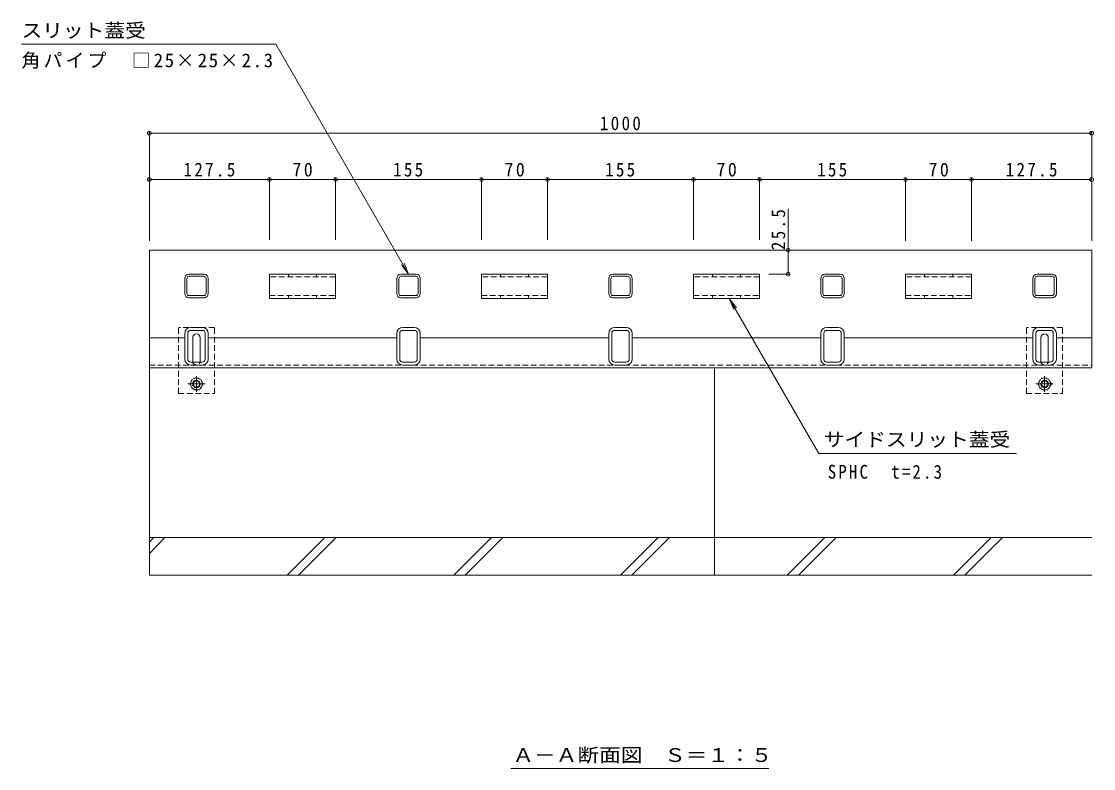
# Model space of a CAD drawing. Units: millimetres at full size, sheet at 1:5; some dimension numbers follow another scale. Extents: x -1456 to 1950, y -1351 to 1333.
# Drawn here: x -1265 to -128, y -1155 to -362 of the extents above; entities that cross this region are included whole.
import ezdxf
from ezdxf.enums import TextEntityAlignment as Align

# ---------------------------------------------------------------- set-up
doc = ezdxf.new("R2010")
doc.units = ezdxf.units.MM
doc.header["$LTSCALE"] = 5
doc.header["$PDMODE"] = 32
doc.header["$PDSIZE"] = 4
doc.linetypes.add('CHAIN1', pattern=[8, 5, -1, 1, -1])
doc.linetypes.add('DASHED1', pattern=[1.8, 1.2, -0.6])
for name, color, linetype, lineweight in [('E-3_寸法', 4, 'Continuous', 5), ('E-4_文字', 7, 'Continuous', 5), ('E-5_建具', 7, 'Continuous', 5), ('E-8_ハッチ', 7, 'Continuous', 5), ('E-9_記号', 2, 'Continuous', 5), ('E-A_インテリア', 7, 'Continuous', 5), ('E-B_衛生陶器', 134, 'Continuous', 5), ('E-C_鉄骨', 5, 'DASHED1', 5), ('E-F_断熱材', 6, 'Continuous', 5)]:
    doc.layers.add(name, color=color, linetype=linetype, lineweight=lineweight)
doc.styles.add('ＭＳ ゴシック', font='')
doc.styles.get('ＭＳ ゴシック').set_extended_font_data('MS Gothic')

msp = doc.modelspace()

# ---------------------------------------------------------------- linework, layer by layer
at = {"layer": 'E-3_寸法'}
for p, q in [((-129.654, -604.457), (-1129.654, -604.457)), ((-1129.654, -604.457), (-1129.654, -729.457)), ((-129.654, -604.457), (-129.654, -729.457)), ((-1092.154, -697.457), (-1129.654, -697.457)), ((-867.154, -697.457), (-1067.154, -697.457)), ((-642.154, -697.457), (-842.154, -697.457)), ((-417.154, -697.457), (-617.154, -697.457)), ((-192.154, -697.457), (-392.154, -697.457)), ((-129.654, -697.457), (-167.154, -697.457)), ((-1129.654, -729.457), (-129.654, -729.457))]:
    msp.add_line(p, q, dxfattribs=at)
at = {"layer": 'E-3_寸法', "linetype": 'DASHED1'}
msp.add_line((-1129.654, -726.457), (-129.654, -726.457), dxfattribs=at)
at = {"layer": 'E-4_文字'}
for p, q in [((-1129.654, -478.965), (-1129.654, -594.457)), ((-1129.654, -480.465), (-129.654, -480.465)), ((-129.654, -478.965), (-129.654, -594.457)), ((-1129.654, -528.045), (-1129.654, -594.457)), ((-1129.654, -529.545), (-1002.155, -529.545)), ((-1002.155, -528.045), (-1002.155, -593.605)), ((-1002.155, -529.545), (-932.154, -529.545)), ((-932.154, -528.045), (-932.154, -593.605)), ((-932.154, -529.545), (-777.155, -529.545)), ((-777.155, -528.045), (-777.155, -593.605)), ((-777.155, -529.545), (-707.154, -529.545)), ((-707.154, -528.045), (-707.154, -593.605)), ((-707.154, -529.545), (-552.154, -529.545)), ((-552.154, -528.045), (-552.154, -593.605)), ((-552.154, -529.545), (-482.154, -529.545)), ((-482.154, -528.045), (-482.154, -593.605)), ((-482.154, -529.545), (-327.154, -529.545)), ((-327.154, -528.045), (-327.154, -594.457)), ((-327.154, -529.545), (-257.154, -529.545)), ((-257.154, -528.045), (-257.154, -594.457)), ((-257.154, -529.545), (-129.654, -529.545)), ((-129.654, -528.045), (-129.654, -594.457)), ((-451.692, -604.457), (-451.692, -560.707)), ((-451.692, -629.957), (-451.692, -604.457)), ((-450.192, -629.957), (-472.154, -629.957))]:
    msp.add_line(p, q, dxfattribs=at)
for p in [(-1129.654, -480.465), (-129.654, -480.465), (-1129.654, -529.545), (-1002.155, -529.545), (-932.154, -529.545), (-777.155, -529.545), (-707.154, -529.545), (-552.154, -529.545), (-482.154, -529.545), (-327.154, -529.545), (-257.154, -529.545), (-129.654, -529.545), (-451.692, -604.457), (-451.692, -629.957)]:
    msp.add_point(p, dxfattribs=at)
at = {"layer": 'E-5_建具'}
for p, q in [((-1265.388, -386.134), (-995.34, -386.134)), ((-854.568, -629.957), (-995.34, -386.134)), ((-854.568, -629.957), (-862.178, -620.04)), ((-854.568, -629.957), (-859.352, -618.409)), ((-514.266, -655.757), (-419.334, -820.099)), ((-514.266, -655.757), (-509.482, -667.306)), ((-514.266, -655.757), (-506.656, -665.674)), ((-209.49, -820.099), (-419.334, -820.099)), ((-746.14, -1154.531), (-472.223, -1154.531))]:
    msp.add_line(p, q, dxfattribs=at)
at = {"layer": 'E-8_ハッチ', "linetype": 'DASHED1'}
for p, q in [((-1060.654, -686.457), (-1098.654, -686.457)), ((-1098.654, -756.457), (-1098.654, -686.457)), ((-1060.654, -756.457), (-1060.654, -686.457)), ((-198.654, -756.457), (-198.654, -686.457)), ((-160.654, -686.457), (-198.654, -686.457)), ((-160.654, -756.457), (-160.654, -686.457)), ((-1098.654, -756.457), (-1060.654, -756.457)), ((-198.654, -756.457), (-160.654, -756.457))]:
    msp.add_line(p, q, dxfattribs=at)
at = {"layer": 'E-8_ハッチ'}
for p, q in [((-1083.654, -722.457), (-1083.654, -697.457)), ((-1075.654, -722.457), (-1075.654, -697.457)), ((-183.654, -722.457), (-183.654, -697.457)), ((-175.654, -722.457), (-175.654, -697.457))]:
    msp.add_line(p, q, dxfattribs=at)
for centre, start, end in [((-1079.654, -697.457), 0, 180), ((-179.654, -697.457), 0, 180), ((-1079.654, -722.457), 180, 191.53696), ((-1079.654, -722.457), 348.46304, 0), ((-179.654, -722.457), 180, 191.53696), ((-179.654, -722.457), 348.46304, 0)]:
    msp.add_arc(centre, 4, start, end, dxfattribs=at)
at = {"layer": 'E-8_ハッチ', "linetype": 'DASHED1'}
for centre in [(-1079.654, -722.457), (-179.654, -722.457)]:
    msp.add_arc(centre, 4, 191.53696, 348.46304, dxfattribs=at)
at = {"layer": 'E-9_記号', "linetype": 'CHAIN1'}
for p, q in [((-1079.654, -738.226), (-1079.654, -754.678)), ((-179.654, -738.226), (-179.654, -754.678)), ((-1070.454, -746.452), (-1088.854, -746.452)), ((-170.454, -746.452), (-188.854, -746.452))]:
    msp.add_line(p, q, dxfattribs=at)
at = {"layer": 'E-9_記号', "linetype": 'DASHED1'}
for p, q in [((-1086.854, -746.452), (-1083.26, -740.226)), ((-1086.854, -746.452), (-1083.26, -752.678)), ((-1083.26, -740.226), (-1076.049, -740.226)), ((-1072.454, -746.452), (-1076.049, -740.226)), ((-1072.454, -746.452), (-1076.049, -752.678)), ((-186.854, -746.452), (-183.26, -740.226)), ((-186.854, -746.452), (-183.26, -752.678)), ((-183.26, -740.226), (-176.049, -740.226)), ((-172.454, -746.452), (-176.049, -740.226)), ((-172.454, -746.452), (-176.049, -752.678)), ((-1076.049, -752.678), (-1083.26, -752.678)), ((-176.049, -752.678), (-183.26, -752.678))]:
    msp.add_line(p, q, dxfattribs=at)
for centre in [(-1079.654, -746.452), (-179.654, -746.452)]:
    msp.add_circle(centre, 6.226, dxfattribs=at)
at = {"layer": 'E-9_記号'}
for centre, radius in [((-1079.654, -746.452), 4), ((-1079.654, -746.452), 3.323), ((-179.654, -746.452), 4), ((-179.654, -746.452), 3.323)]:
    msp.add_circle(centre, radius, dxfattribs=at)
at = {"layer": 'E-A_インテリア'}
for p, q in [((-1092.154, -650.457), (-1092.154, -634.457)), ((-1089.854, -650.457), (-1089.854, -634.457)), ((-1071.654, -629.957), (-1087.654, -629.957)), ((-1071.654, -632.257), (-1087.654, -632.257)), ((-1069.454, -650.457), (-1069.454, -634.457)), ((-1067.154, -650.457), (-1067.154, -634.457)), ((-867.154, -650.457), (-867.154, -634.457)), ((-864.854, -650.457), (-864.854, -634.457)), ((-846.654, -629.957), (-862.654, -629.957)), ((-846.654, -632.257), (-862.654, -632.257)), ((-844.454, -650.457), (-844.454, -634.457)), ((-842.154, -650.457), (-842.154, -634.457)), ((-642.154, -650.457), (-642.154, -634.457)), ((-639.854, -650.457), (-639.854, -634.457)), ((-621.654, -629.957), (-637.654, -629.957)), ((-621.654, -632.257), (-637.654, -632.257)), ((-619.454, -650.457), (-619.454, -634.457)), ((-617.154, -650.457), (-617.154, -634.457)), ((-417.154, -650.457), (-417.154, -634.457)), ((-414.854, -650.457), (-414.854, -634.457)), ((-396.654, -629.957), (-412.654, -629.957)), ((-396.654, -632.257), (-412.654, -632.257)), ((-394.454, -650.457), (-394.454, -634.457)), ((-392.154, -650.457), (-392.154, -634.457)), ((-192.154, -650.457), (-192.154, -634.457)), ((-189.854, -650.457), (-189.854, -634.457)), ((-171.654, -629.957), (-187.654, -629.957)), ((-171.654, -632.257), (-187.654, -632.257)), ((-169.454, -650.457), (-169.454, -634.457)), ((-167.154, -650.457), (-167.154, -634.457)), ((-1087.654, -652.657), (-1071.654, -652.657)), ((-1087.654, -654.957), (-1071.654, -654.957)), ((-1086.654, -654.957), (-1070.654, -654.957)), ((-862.654, -652.657), (-846.654, -652.657)), ((-862.654, -654.957), (-846.654, -654.957)), ((-637.654, -652.657), (-621.654, -652.657)), ((-637.654, -654.957), (-621.654, -654.957)), ((-412.654, -652.657), (-396.654, -652.657)), ((-412.654, -654.957), (-396.654, -654.957)), ((-187.654, -652.657), (-171.654, -652.657)), ((-187.654, -654.957), (-171.654, -654.957))]:
    msp.add_line(p, q, dxfattribs=at)
for centre, radius, start, end in [((-1087.654, -634.457), 4.5, 90, 180), ((-1087.654, -634.457), 2.2, 90, 180), ((-1071.654, -634.457), 4.5, 0, 90), ((-1071.654, -634.457), 2.2, 0, 90), ((-862.654, -634.457), 4.5, 90, 180), ((-862.654, -634.457), 2.2, 90, 180), ((-846.654, -634.457), 4.5, 0, 90), ((-846.654, -634.457), 2.2, 0, 90), ((-637.654, -634.457), 4.5, 90, 180), ((-637.654, -634.457), 2.2, 90, 180), ((-621.654, -634.457), 4.5, 0, 90), ((-621.654, -634.457), 2.2, 0, 90), ((-412.654, -634.457), 4.5, 90, 180), ((-412.654, -634.457), 2.2, 90, 180), ((-396.654, -634.457), 4.5, 0, 90), ((-396.654, -634.457), 2.2, 0, 90), ((-187.654, -634.457), 4.5, 90, 180), ((-187.654, -634.457), 2.2, 90, 180), ((-171.654, -634.457), 4.5, 0, 90), ((-171.654, -634.457), 2.2, 0, 90), ((-1087.654, -650.457), 4.5, 180, 270), ((-1087.654, -650.457), 2.2, 180, 270), ((-1071.654, -650.457), 4.5, 270, 0), ((-1071.654, -650.457), 2.2, 270, 0), ((-862.654, -650.457), 4.5, 180, 270), ((-862.654, -650.457), 2.2, 180, 270), ((-846.654, -650.457), 4.5, 270, 0), ((-846.654, -650.457), 2.2, 270, 0), ((-637.654, -650.457), 4.5, 180, 270), ((-637.654, -650.457), 2.2, 180, 270), ((-621.654, -650.457), 4.5, 270, 0), ((-621.654, -650.457), 2.2, 270, 0), ((-412.654, -650.457), 4.5, 180, 270), ((-412.654, -650.457), 2.2, 180, 270), ((-396.654, -650.457), 4.5, 270, 0), ((-396.654, -650.457), 2.2, 270, 0), ((-187.654, -650.457), 4.5, 180, 270), ((-187.654, -650.457), 2.2, 180, 270), ((-171.654, -650.457), 4.5, 270, 0), ((-171.654, -650.457), 2.2, 270, 0)]:
    msp.add_arc(centre, radius, start, end, dxfattribs=at)
at = {"layer": 'E-B_衛生陶器'}
for p, q in [((-1092.154, -720.057), (-1092.154, -692.857)), ((-1088.954, -720.057), (-1088.954, -692.857)), ((-1073.554, -686.457), (-1085.754, -686.457)), ((-1073.554, -689.657), (-1085.754, -689.657)), ((-1070.354, -720.057), (-1070.354, -692.857)), ((-1067.154, -720.057), (-1067.154, -692.857)), ((-867.154, -720.057), (-867.154, -692.857)), ((-863.954, -720.057), (-863.954, -692.857)), ((-848.554, -686.457), (-860.754, -686.457)), ((-848.554, -689.657), (-860.754, -689.657)), ((-845.354, -720.057), (-845.354, -692.857)), ((-842.154, -720.057), (-842.154, -692.857)), ((-642.154, -720.057), (-642.154, -692.857)), ((-638.954, -720.057), (-638.954, -692.857)), ((-623.554, -686.457), (-635.754, -686.457)), ((-623.554, -689.657), (-635.754, -689.657)), ((-620.354, -720.057), (-620.354, -692.857)), ((-617.154, -720.057), (-617.154, -692.857)), ((-417.154, -720.057), (-417.154, -692.857)), ((-413.954, -720.057), (-413.954, -692.857)), ((-398.554, -686.457), (-410.754, -686.457)), ((-398.554, -689.657), (-410.754, -689.657)), ((-395.354, -720.057), (-395.354, -692.857)), ((-392.154, -720.057), (-392.154, -692.857)), ((-192.154, -720.057), (-192.154, -692.857)), ((-188.954, -720.057), (-188.954, -692.857)), ((-173.554, -686.457), (-185.754, -686.457)), ((-173.554, -689.657), (-185.754, -689.657)), ((-170.354, -720.057), (-170.354, -692.857)), ((-167.154, -720.057), (-167.154, -692.857)), ((-1085.754, -723.257), (-1073.554, -723.257)), ((-1085.754, -726.457), (-1073.554, -726.457)), ((-860.754, -723.257), (-848.554, -723.257)), ((-860.754, -726.457), (-848.554, -726.457)), ((-635.754, -723.257), (-623.554, -723.257)), ((-635.754, -726.457), (-623.554, -726.457)), ((-410.754, -723.257), (-398.554, -723.257)), ((-410.754, -726.457), (-398.554, -726.457)), ((-185.754, -723.257), (-173.554, -723.257)), ((-185.754, -726.457), (-173.554, -726.457))]:
    msp.add_line(p, q, dxfattribs=at)
for centre, radius, start, end in [((-1085.754, -692.857), 6.4, 90, 180), ((-1085.754, -692.857), 3.2, 90, 180), ((-1073.554, -692.857), 6.4, 0, 90), ((-1073.554, -692.857), 3.2, 0, 90), ((-860.754, -692.857), 6.4, 90, 180), ((-860.754, -692.857), 3.2, 90, 180), ((-848.554, -692.857), 6.4, 0, 90), ((-848.554, -692.857), 3.2, 0, 90), ((-635.754, -692.857), 6.4, 90, 180), ((-635.754, -692.857), 3.2, 90, 180), ((-623.554, -692.857), 6.4, 0, 90), ((-623.554, -692.857), 3.2, 0, 90), ((-410.754, -692.857), 6.4, 90, 180), ((-410.754, -692.857), 3.2, 90, 180), ((-398.554, -692.857), 6.4, 0, 90), ((-398.554, -692.857), 3.2, 0, 90), ((-185.754, -692.857), 6.4, 90, 180), ((-185.754, -692.857), 3.2, 90, 180), ((-173.554, -692.857), 6.4, 0, 90), ((-173.554, -692.857), 3.2, 0, 90), ((-1085.754, -720.057), 6.4, 180, 270), ((-1085.754, -720.057), 3.2, 180, 270), ((-1073.554, -720.057), 6.4, 270, 0), ((-1073.554, -720.057), 3.2, 270, 0), ((-860.754, -720.057), 6.4, 180, 270), ((-860.754, -720.057), 3.2, 180, 270), ((-848.554, -720.057), 6.4, 270, 0), ((-848.554, -720.057), 3.2, 270, 0), ((-635.754, -720.057), 6.4, 180, 270), ((-635.754, -720.057), 3.2, 180, 270), ((-623.554, -720.057), 6.4, 270, 0), ((-623.554, -720.057), 3.2, 270, 0), ((-410.754, -720.057), 6.4, 180, 270), ((-410.754, -720.057), 3.2, 180, 270), ((-398.554, -720.057), 6.4, 270, 0), ((-398.554, -720.057), 3.2, 270, 0), ((-185.754, -720.057), 6.4, 180, 270), ((-185.754, -720.057), 3.2, 180, 270), ((-173.554, -720.057), 6.4, 270, 0), ((-173.554, -720.057), 3.2, 270, 0)]:
    msp.add_arc(centre, radius, start, end, dxfattribs=at)
at = {"layer": 'E-C_鉄骨', "linetype": 'Continuous'}
for p, q in [((-932.154, -629.957), (-1002.155, -629.957)), ((-1002.154, -629.957), (-1002.154, -655.757)), ((-932.154, -629.957), (-932.154, -655.757)), ((-707.154, -629.957), (-777.155, -629.957)), ((-777.154, -629.957), (-777.154, -655.757)), ((-707.154, -629.957), (-707.154, -655.757)), ((-482.154, -629.957), (-552.155, -629.957)), ((-552.154, -629.957), (-552.154, -655.757)), ((-482.154, -629.957), (-482.154, -655.757)), ((-257.154, -629.957), (-327.155, -629.957)), ((-327.154, -629.957), (-327.154, -655.757)), ((-257.154, -629.957), (-257.154, -655.757)), ((-932.154, -655.757), (-1002.154, -655.757)), ((-707.154, -655.757), (-777.154, -655.757)), ((-482.154, -655.757), (-552.154, -655.757)), ((-257.154, -655.757), (-327.154, -655.757))]:
    msp.add_line(p, q, dxfattribs=at)
at = {"layer": 'E-C_鉄骨'}
for p, q in [((-932.154, -632.957), (-1002.155, -632.957)), ((-982.154, -629.957), (-982.154, -632.957)), ((-952.154, -629.957), (-952.154, -632.957)), ((-707.154, -632.957), (-777.155, -632.957)), ((-757.154, -629.957), (-757.154, -632.957)), ((-727.154, -629.957), (-727.154, -632.957)), ((-482.154, -632.957), (-552.155, -632.957)), ((-532.154, -629.957), (-532.154, -632.957)), ((-502.154, -629.957), (-502.154, -632.957)), ((-257.154, -632.957), (-327.155, -632.957)), ((-307.154, -629.957), (-307.154, -632.957)), ((-277.154, -629.957), (-277.154, -632.957)), ((-1002.155, -652.757), (-932.154, -652.757)), ((-982.154, -655.757), (-982.154, -652.757)), ((-952.154, -655.757), (-952.154, -652.757)), ((-777.155, -652.757), (-707.154, -652.757)), ((-757.154, -655.757), (-757.154, -652.757)), ((-727.154, -655.757), (-727.154, -652.757)), ((-552.155, -652.757), (-482.154, -652.757)), ((-532.154, -655.757), (-532.154, -652.757)), ((-502.154, -655.757), (-502.154, -652.757)), ((-327.155, -652.757), (-257.154, -652.757)), ((-307.154, -655.757), (-307.154, -652.757)), ((-277.154, -655.757), (-277.154, -652.757))]:
    msp.add_line(p, q, dxfattribs=at)
at = {"layer": 'E-F_断熱材'}
for p, q in [((-1129.654, -729.457), (-1129.654, -949.457)), ((-529.964, -729.457), (-529.964, -949.457)), ((-1125.164, -909.457), (-1129.654, -914.257)), ((-1113.143, -909.457), (-1129.654, -926.278)), ((-129.654, -909.457), (-1129.654, -909.457)), ((-943.364, -909.457), (-983.364, -949.457)), ((-931.343, -909.457), (-971.343, -949.457)), ((-766.564, -909.457), (-806.564, -949.457)), ((-754.543, -909.457), (-794.543, -949.457)), ((-589.764, -909.457), (-629.764, -949.457)), ((-577.743, -909.457), (-617.743, -949.457)), ((-412.964, -909.457), (-452.964, -949.457)), ((-400.943, -909.457), (-440.943, -949.457)), ((-236.164, -909.457), (-276.164, -949.457)), ((-224.143, -909.457), (-264.143, -949.457)), ((-129.654, -949.457), (-1129.654, -949.457))]:
    msp.add_line(p, q, dxfattribs=at)

# ---------------------------------------------------------------- texts
at = {"layer": 'E-4_文字', "color": 2, "char_height": 14.66, "attachment_point": 7, "style": 'ＭＳ ゴシック'}
for s, insert in [('\\T1.28;\\W0.9;1000', (-651.529, -477.465)), ('\\T1.28;\\W0.9;127.5', (-1093.405, -526.545)), ('\\T1.27;\\W0.95;70', (-977.78, -526.545)), ('\\T1.27;\\W0.95;70', (-752.779, -526.545)), ('\\T1.27;\\W0.95;70', (-527.779, -526.545)), ('\\T1.27;\\W0.95;70', (-302.779, -526.545)), ('\\T1.28;\\W0.9;127.5', (-220.904, -526.545)), ('\\T1.27;\\W0.9;155', (-870.905, -526.545)), ('\\T1.27;\\W0.9;155', (-645.904, -526.545)), ('\\T1.27;\\W0.9;155', (-420.904, -526.545))]:
    msp.add_mtext(s, dxfattribs=dict(at, insert=insert))
at = {"layer": 'E-4_文字', "color": 2, "insert": (-454.692, -604.457), "char_height": 14.66, "attachment_point": 7, "rotation": 90, "style": 'ＭＳ ゴシック'}
msp.add_mtext('\\T1.28;\\W0.9;25.5', dxfattribs=at)
at = {"layer": 'E-5_建具', "color": 2, "style": 'ＭＳ ゴシック'}
for s, width, p in [('スリット蓋受', 1.1, (-1265.388, -383.134)), ('サイドスリット蓋受', 1.1, (-413.991, -817.099)), ('Ａ－Ａ断面図\u3000Ｓ＝１：５', 1.15, (-744.368, -1151.95))]:
    msp.add_text(s, height=14.66, dxfattribs=dict(at, width=width)).set_placement(p, align=Align.BOTTOM_LEFT)
at = {"layer": 'E-5_建具', "color": 2, "char_height": 14.66, "attachment_point": 7, "style": 'ＭＳ ゴシック'}
for s, insert in [('\\T1.17;角パイプ\u3000□25×25×2.3', (-1265.388, -412.141)), ('\\T1.25;\\W0.9;SPHC\u3000t=2.3', (-409.721, -847.21))]:
    msp.add_mtext(s, dxfattribs=dict(at, insert=insert))

doc.saveas('drawing.dxf')
